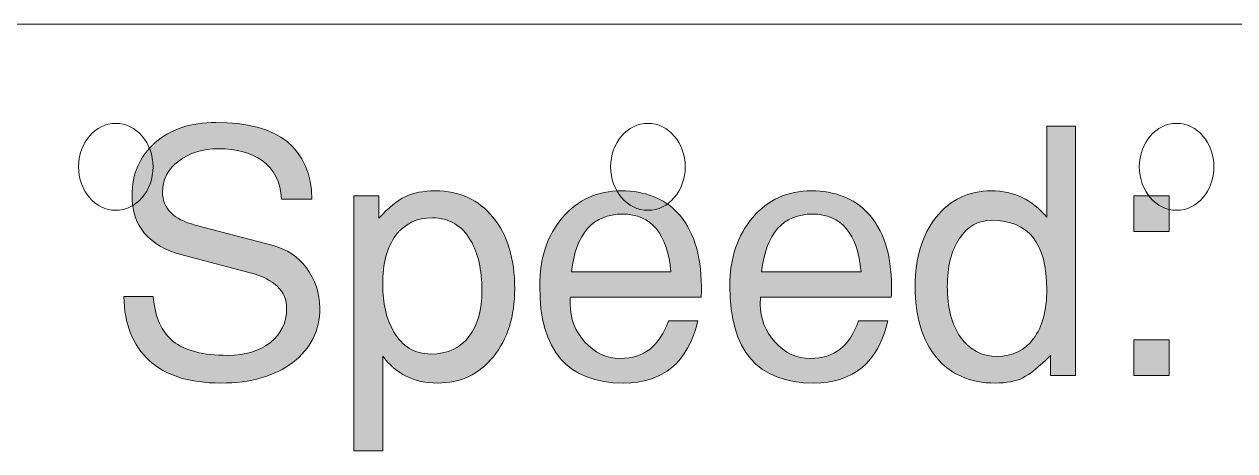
# Model space of a CAD drawing. Header units: inches. Extents: x 0.86 to 4.8, y -4.42 to -0.47.
# Drawn here: x 2.498 to 3.137, y -2.033 to -1.808 of the extents above; entities that cross this region are included whole.
import ezdxf

# ---------------------------------------------------------------- set-up
doc = ezdxf.new("R2010")
doc.units = ezdxf.units.IN
doc.header["$MEASUREMENT"] = 0
doc.layers.add('Layer 1', color=7, linetype='Continuous')

# ---------------------------------------------------------------- blocks, each defined once
blk = doc.blocks.new('block 3')
at = {"layer": 'Layer 1', "true_color": 0xed1f24}
h = blk.add_hatch(color=240, dxfattribs=at)
h.dxf.hatch_style = 2
edge = h.paths.add_edge_path()
edge.add_spline(control_points=[(2.65377, -1.95811), (2.65377, -1.96991), (2.64901, -1.97944), (2.6395, -1.98673), (2.62999, -1.99401), (2.61735, -1.99765), (2.60158, -1.99765), (2.58497, -1.99765), (2.57233, -1.99368), (2.56367, -1.98574), (2.555, -1.97779), (2.55054, -1.96654), (2.55031, -1.95197), (2.55031, -1.95197), (2.56584, -1.95197), (2.56584, -1.95197), (2.56668, -1.9628), (2.5702, -1.97069), (2.5764, -1.97563), (2.58259, -1.98056), (2.5922, -1.98303), (2.6052, -1.98303), (2.61446, -1.98303), (2.62196, -1.98075), (2.62767, -1.97618), (2.63339, -1.97161), (2.63625, -1.96572), (2.63625, -1.9585), (2.63625, -1.94912), (2.6298, -1.94275), (2.61692, -1.93939), (2.61692, -1.93939), (2.58117, -1.92998), (2.58117, -1.92998), (2.56348, -1.92528), (2.55464, -1.91486), (2.55464, -1.89873), (2.55464, -1.88717), (2.5587, -1.87783), (2.56683, -1.87073), (2.57495, -1.86362), (2.58563, -1.86007), (2.59888, -1.86007), (2.6321, -1.86007), (2.64901, -1.87355), (2.64961, -1.90051), (2.64961, -1.90051), (2.63354, -1.90051), (2.63354, -1.90051), (2.63306, -1.89149), (2.62963, -1.88468), (2.62325, -1.88011), (2.61759, -1.87602), (2.60995, -1.87397), (2.60032, -1.87397), (2.59201, -1.87397), (2.585, -1.87614), (2.57928, -1.88047), (2.57357, -1.88481), (2.57071, -1.89022), (2.57071, -1.89672), (2.57071, -1.90539), (2.57648, -1.91123), (2.58804, -1.91423), (2.58804, -1.91423), (2.62921, -1.92507), (2.62921, -1.92507), (2.63631, -1.927), (2.64214, -1.93091), (2.64672, -1.9368), (2.65141, -1.94307), (2.65377, -1.95017), (2.65377, -1.95811)], knot_values=[0, 0, 0, 0, 1, 1, 1, 2, 2, 2, 3, 3, 3, 4, 4, 4, 5, 5, 5, 6, 6, 6, 7, 7, 7, 8, 8, 8, 9, 9, 9, 10, 10, 10, 11, 11, 11, 12, 12, 12, 13, 13, 13, 14, 14, 14, 15, 15, 15, 16, 16, 16, 17, 17, 17, 18, 18, 18, 19, 19, 19, 20, 20, 20, 21, 21, 21, 22, 22, 22, 23, 23, 23, 24, 24, 24, 24], degree=3, periodic=1)
h = blk.add_hatch(color=240, dxfattribs=at)
h.dxf.hatch_style = 2
edge = h.paths.add_edge_path()
edge.add_spline(control_points=[(3.0528, -1.99368), (3.0528, -1.99368), (3.03961, -1.99368), (3.03961, -1.99368), (3.03961, -1.99368), (3.03961, -1.98303), (3.03961, -1.98303), (3.03359, -1.98905), (3.02871, -1.99299), (3.02498, -1.99485), (3.02125, -1.99672), (3.01638, -1.99765), (3.01036, -1.99765), (2.99712, -1.99765), (2.98677, -1.99314), (2.97931, -1.98411), (2.97184, -1.97508), (2.96811, -1.96257), (2.96811, -1.94655), (2.96811, -1.93151), (2.97182, -1.91935), (2.97921, -1.91008), (2.98662, -1.90082), (2.99634, -1.89618), (3.00838, -1.89618), (3.02017, -1.89618), (3.02992, -1.90082), (3.03762, -1.91008), (3.03762, -1.91008), (3.03762, -1.86205), (3.03762, -1.86205), (3.03762, -1.86205), (3.0528, -1.86205), (3.0528, -1.86205), (3.0528, -1.86205), (3.0528, -1.99368), (3.0528, -1.99368)], knot_values=[0, 0, 0, 0, 1, 1, 1, 2, 2, 2, 3, 3, 3, 4, 4, 4, 5, 5, 5, 6, 6, 6, 7, 7, 7, 8, 8, 8, 9, 9, 9, 10, 10, 10, 11, 11, 11, 12, 12, 12, 12], degree=3, periodic=1)
edge = h.paths.add_edge_path()
edge.add_spline(control_points=[(3.03762, -1.94836), (3.03762, -1.92392), (3.02797, -1.91171), (3.00865, -1.91171), (3.00134, -1.91171), (2.99558, -1.91496), (2.99138, -1.92145), (2.98718, -1.92796), (2.98509, -1.93633), (2.98509, -1.94655), (2.98509, -1.95775), (2.98742, -1.96672), (2.9921, -1.97346), (2.99678, -1.9802), (3.00326, -1.98357), (3.01154, -1.98357), (3.01957, -1.98357), (3.02593, -1.98044), (3.03061, -1.97418), (3.03529, -1.96792), (3.03762, -1.95932), (3.03762, -1.94836)], knot_values=[0, 0, 0, 0, 1, 1, 1, 2, 2, 2, 3, 3, 3, 4, 4, 4, 5, 5, 5, 6, 6, 6, 7, 7, 7, 7], degree=3, periodic=1)
h = blk.add_hatch(color=240, dxfattribs=at)
h.dxf.hatch_style = 2
edge = h.paths.add_edge_path()
edge.add_spline(control_points=[(2.75668, -1.94782), (2.75668, -1.9625), (2.75292, -1.97448), (2.7454, -1.98375), (2.73787, -1.99302), (2.72803, -1.99765), (2.71587, -1.99765), (2.7036, -1.99765), (2.69396, -1.9929), (2.68698, -1.98338), (2.68698, -1.98338), (2.68698, -2.0334), (2.68698, -2.0334), (2.68698, -2.0334), (2.67182, -2.0334), (2.67182, -2.0334), (2.67182, -2.0334), (2.67182, -1.89889), (2.67182, -1.89889), (2.67182, -1.89889), (2.685, -1.89889), (2.685, -1.89889), (2.685, -1.89889), (2.685, -1.91062), (2.685, -1.91062), (2.69006, -1.90509), (2.69469, -1.9013), (2.6989, -1.89925), (2.70311, -1.8972), (2.70841, -1.89618), (2.71479, -1.89618), (2.72743, -1.89618), (2.73757, -1.90082), (2.74521, -1.91008), (2.75286, -1.91935), (2.75668, -1.93193), (2.75668, -1.94782)], knot_values=[0, 0, 0, 0, 1, 1, 1, 2, 2, 2, 3, 3, 3, 4, 4, 4, 5, 5, 5, 6, 6, 6, 7, 7, 7, 8, 8, 8, 9, 9, 9, 10, 10, 10, 11, 11, 11, 12, 12, 12, 12], degree=3, periodic=1)
edge = h.paths.add_edge_path()
edge.add_spline(control_points=[(2.73935, -1.94872), (2.73935, -1.93789), (2.73737, -1.9291), (2.73341, -1.92236), (2.72885, -1.91442), (2.72213, -1.91044), (2.71326, -1.91044), (2.70498, -1.91044), (2.69853, -1.91351), (2.69391, -1.91965), (2.68929, -1.92579), (2.68698, -1.93446), (2.68698, -1.94565), (2.68698, -1.95553), (2.6889, -1.96377), (2.69274, -1.97039), (2.6973, -1.97833), (2.70384, -1.98231), (2.71235, -1.98231), (2.72123, -1.98231), (2.72801, -1.97917), (2.73269, -1.97291), (2.73713, -1.96714), (2.73935, -1.95907), (2.73935, -1.94872)], knot_values=[0, 0, 0, 0, 1, 1, 1, 2, 2, 2, 3, 3, 3, 4, 4, 4, 5, 5, 5, 6, 6, 6, 7, 7, 7, 8, 8, 8, 8], degree=3, periodic=1)
h = blk.add_hatch(color=240, dxfattribs=at)
h.dxf.hatch_style = 2
edge = h.paths.add_edge_path()
edge.add_spline(control_points=[(2.85527, -1.94674), (2.85527, -1.94902), (2.8552, -1.95089), (2.85508, -1.95233), (2.85508, -1.95233), (2.78611, -1.95233), (2.78611, -1.95233), (2.78599, -1.95317), (2.78593, -1.95438), (2.78593, -1.95595), (2.78593, -1.96353), (2.78854, -1.97021), (2.79376, -1.97599), (2.79898, -1.98176), (2.8052, -1.98465), (2.8124, -1.98465), (2.82488, -1.98465), (2.83335, -1.97803), (2.83779, -1.96479), (2.83779, -1.96479), (2.85328, -1.96479), (2.85328, -1.96479), (2.84822, -1.9867), (2.83516, -1.99765), (2.81409, -1.99765), (2.78461, -1.99765), (2.76986, -1.98056), (2.76986, -1.94638), (2.76986, -1.93169), (2.77389, -1.91965), (2.78196, -1.91026), (2.79002, -1.90087), (2.80037, -1.89618), (2.81302, -1.89618), (2.82541, -1.89618), (2.83528, -1.90003), (2.84262, -1.90774), (2.85093, -1.91652), (2.85514, -1.92952), (2.85527, -1.94674)], knot_values=[0, 0, 0, 0, 1, 1, 1, 2, 2, 2, 3, 3, 3, 4, 4, 4, 5, 5, 5, 6, 6, 6, 7, 7, 7, 8, 8, 8, 9, 9, 9, 10, 10, 10, 11, 11, 11, 12, 12, 12, 13, 13, 13, 13], degree=3, periodic=1)
edge = h.paths.add_edge_path()
edge.add_spline(control_points=[(2.83919, -1.93897), (2.83726, -1.91863), (2.82874, -1.90845), (2.81365, -1.90845), (2.79795, -1.90845), (2.78895, -1.91863), (2.78666, -1.93897), (2.78666, -1.93897), (2.83919, -1.93897), (2.83919, -1.93897)], knot_values=[0, 0, 0, 0, 1, 1, 1, 2, 2, 2, 3, 3, 3, 3], degree=3, periodic=1)
h = blk.add_hatch(color=240, dxfattribs=at)
h.dxf.hatch_style = 2
edge = h.paths.add_edge_path()
edge.add_spline(control_points=[(2.95565, -1.94674), (2.95565, -1.94902), (2.95559, -1.95089), (2.95547, -1.95233), (2.95547, -1.95233), (2.8865, -1.95233), (2.8865, -1.95233), (2.88638, -1.95317), (2.88632, -1.95438), (2.88632, -1.95595), (2.88632, -1.96353), (2.88893, -1.97021), (2.89415, -1.97599), (2.89937, -1.98176), (2.90559, -1.98465), (2.91279, -1.98465), (2.92527, -1.98465), (2.93374, -1.97803), (2.93818, -1.96479), (2.93818, -1.96479), (2.95367, -1.96479), (2.95367, -1.96479), (2.94861, -1.9867), (2.93555, -1.99765), (2.91448, -1.99765), (2.885, -1.99765), (2.87025, -1.98056), (2.87025, -1.94638), (2.87025, -1.93169), (2.87428, -1.91965), (2.88234, -1.91026), (2.89041, -1.90087), (2.90076, -1.89618), (2.9134, -1.89618), (2.9258, -1.89618), (2.93567, -1.90003), (2.94301, -1.90774), (2.95132, -1.91652), (2.95553, -1.92952), (2.95565, -1.94674)], knot_values=[0, 0, 0, 0, 1, 1, 1, 2, 2, 2, 3, 3, 3, 4, 4, 4, 5, 5, 5, 6, 6, 6, 7, 7, 7, 8, 8, 8, 9, 9, 9, 10, 10, 10, 11, 11, 11, 12, 12, 12, 13, 13, 13, 13], degree=3, periodic=1)
edge = h.paths.add_edge_path()
edge.add_spline(control_points=[(2.93958, -1.93897), (2.93765, -1.91863), (2.92913, -1.90845), (2.91404, -1.90845), (2.89834, -1.90845), (2.88934, -1.91863), (2.88704, -1.93897), (2.88704, -1.93897), (2.93958, -1.93897), (2.93958, -1.93897)], knot_values=[0, 0, 0, 0, 1, 1, 1, 2, 2, 2, 3, 3, 3, 3], degree=3, periodic=1)
h = blk.add_hatch(color=240, dxfattribs=at)
h.dxf.hatch_style = 2
h.paths.add_polyline_path([(3.10227, -1.91766), (3.08349, -1.91766), (3.08349, -1.89889), (3.10227, -1.89889)])
h.paths.add_polyline_path([(3.10227, -1.99368), (3.08349, -1.99368), (3.08349, -1.9749), (3.10227, -1.9749)])
at = {"layer": 'Layer 1', "lineweight": 0}
for points in [[(3.10227, -1.91766), (3.08349, -1.91766), (3.08349, -1.89889), (3.10227, -1.89889), (3.10227, -1.91766)], [(3.10227, -1.99368), (3.08349, -1.99368), (3.08349, -1.9749), (3.10227, -1.9749), (3.10227, -1.99368)]]:
    blk.add_lwpolyline(points, dxfattribs=at)
for points, knots in [([(2.65377, -1.95811), (2.65377, -1.96991), (2.64901, -1.97944), (2.6395, -1.98673), (2.62999, -1.99401), (2.61735, -1.99765), (2.60158, -1.99765), (2.58497, -1.99765), (2.57233, -1.99368), (2.56367, -1.98574), (2.555, -1.97779), (2.55054, -1.96654), (2.55031, -1.95197), (2.55031, -1.95197), (2.56584, -1.95197), (2.56584, -1.95197), (2.56668, -1.9628), (2.5702, -1.97069), (2.5764, -1.97563), (2.58259, -1.98056), (2.5922, -1.98303), (2.6052, -1.98303), (2.61446, -1.98303), (2.62196, -1.98075), (2.62767, -1.97618), (2.63339, -1.97161), (2.63625, -1.96572), (2.63625, -1.9585), (2.63625, -1.94912), (2.6298, -1.94275), (2.61692, -1.93939), (2.61692, -1.93939), (2.58117, -1.92998), (2.58117, -1.92998), (2.56348, -1.92528), (2.55464, -1.91486), (2.55464, -1.89873), (2.55464, -1.88717), (2.5587, -1.87783), (2.56683, -1.87073), (2.57495, -1.86362), (2.58563, -1.86007), (2.59888, -1.86007), (2.6321, -1.86007), (2.64901, -1.87355), (2.64961, -1.90051), (2.64961, -1.90051), (2.63354, -1.90051), (2.63354, -1.90051), (2.63306, -1.89149), (2.62963, -1.88468), (2.62325, -1.88011), (2.61759, -1.87602), (2.60995, -1.87397), (2.60032, -1.87397), (2.59201, -1.87397), (2.585, -1.87614), (2.57928, -1.88047), (2.57357, -1.88481), (2.57071, -1.89022), (2.57071, -1.89672), (2.57071, -1.90539), (2.57648, -1.91123), (2.58804, -1.91423), (2.58804, -1.91423), (2.62921, -1.92507), (2.62921, -1.92507), (2.63631, -1.927), (2.64214, -1.93091), (2.64672, -1.9368), (2.65141, -1.94307), (2.65377, -1.95017), (2.65377, -1.95811)], [0, 0, 0, 0, 1, 1, 1, 2, 2, 2, 3, 3, 3, 4, 4, 4, 5, 5, 5, 6, 6, 6, 7, 7, 7, 8, 8, 8, 9, 9, 9, 10, 10, 10, 11, 11, 11, 12, 12, 12, 13, 13, 13, 14, 14, 14, 15, 15, 15, 16, 16, 16, 17, 17, 17, 18, 18, 18, 19, 19, 19, 20, 20, 20, 21, 21, 21, 22, 22, 22, 23, 23, 23, 24, 24, 24, 24]), ([(3.0528, -1.99368), (3.0528, -1.99368), (3.03961, -1.99368), (3.03961, -1.99368), (3.03961, -1.99368), (3.03961, -1.98303), (3.03961, -1.98303), (3.03359, -1.98905), (3.02871, -1.99299), (3.02498, -1.99485), (3.02125, -1.99672), (3.01638, -1.99765), (3.01036, -1.99765), (2.99712, -1.99765), (2.98677, -1.99314), (2.97931, -1.98411), (2.97184, -1.97508), (2.96811, -1.96257), (2.96811, -1.94655), (2.96811, -1.93151), (2.97182, -1.91935), (2.97921, -1.91008), (2.98662, -1.90082), (2.99634, -1.89618), (3.00838, -1.89618), (3.02017, -1.89618), (3.02992, -1.90082), (3.03762, -1.91008), (3.03762, -1.91008), (3.03762, -1.86205), (3.03762, -1.86205), (3.03762, -1.86205), (3.0528, -1.86205), (3.0528, -1.86205), (3.0528, -1.86205), (3.0528, -1.99368), (3.0528, -1.99368)], [0, 0, 0, 0, 1, 1, 1, 2, 2, 2, 3, 3, 3, 4, 4, 4, 5, 5, 5, 6, 6, 6, 7, 7, 7, 8, 8, 8, 9, 9, 9, 10, 10, 10, 11, 11, 11, 12, 12, 12, 12]), ([(2.75668, -1.94782), (2.75668, -1.9625), (2.75292, -1.97448), (2.7454, -1.98375), (2.73787, -1.99302), (2.72803, -1.99765), (2.71587, -1.99765), (2.7036, -1.99765), (2.69396, -1.9929), (2.68698, -1.98338), (2.68698, -1.98338), (2.68698, -2.0334), (2.68698, -2.0334), (2.68698, -2.0334), (2.67182, -2.0334), (2.67182, -2.0334), (2.67182, -2.0334), (2.67182, -1.89889), (2.67182, -1.89889), (2.67182, -1.89889), (2.685, -1.89889), (2.685, -1.89889), (2.685, -1.89889), (2.685, -1.91062), (2.685, -1.91062), (2.69006, -1.90509), (2.69469, -1.9013), (2.6989, -1.89925), (2.70311, -1.8972), (2.70841, -1.89618), (2.71479, -1.89618), (2.72743, -1.89618), (2.73757, -1.90082), (2.74521, -1.91008), (2.75286, -1.91935), (2.75668, -1.93193), (2.75668, -1.94782)], [0, 0, 0, 0, 1, 1, 1, 2, 2, 2, 3, 3, 3, 4, 4, 4, 5, 5, 5, 6, 6, 6, 7, 7, 7, 8, 8, 8, 9, 9, 9, 10, 10, 10, 11, 11, 11, 12, 12, 12, 12]), ([(2.85527, -1.94674), (2.85527, -1.94902), (2.8552, -1.95089), (2.85508, -1.95233), (2.85508, -1.95233), (2.78611, -1.95233), (2.78611, -1.95233), (2.78599, -1.95317), (2.78593, -1.95438), (2.78593, -1.95595), (2.78593, -1.96353), (2.78854, -1.97021), (2.79376, -1.97599), (2.79898, -1.98176), (2.8052, -1.98465), (2.8124, -1.98465), (2.82488, -1.98465), (2.83335, -1.97803), (2.83779, -1.96479), (2.83779, -1.96479), (2.85328, -1.96479), (2.85328, -1.96479), (2.84822, -1.9867), (2.83516, -1.99765), (2.81409, -1.99765), (2.78461, -1.99765), (2.76986, -1.98056), (2.76986, -1.94638), (2.76986, -1.93169), (2.77389, -1.91965), (2.78196, -1.91026), (2.79002, -1.90087), (2.80037, -1.89618), (2.81302, -1.89618), (2.82541, -1.89618), (2.83528, -1.90003), (2.84262, -1.90774), (2.85093, -1.91652), (2.85514, -1.92952), (2.85527, -1.94674)], [0, 0, 0, 0, 1, 1, 1, 2, 2, 2, 3, 3, 3, 4, 4, 4, 5, 5, 5, 6, 6, 6, 7, 7, 7, 8, 8, 8, 9, 9, 9, 10, 10, 10, 11, 11, 11, 12, 12, 12, 13, 13, 13, 13]), ([(2.95565, -1.94674), (2.95565, -1.94902), (2.95559, -1.95089), (2.95547, -1.95233), (2.95547, -1.95233), (2.8865, -1.95233), (2.8865, -1.95233), (2.88638, -1.95317), (2.88632, -1.95438), (2.88632, -1.95595), (2.88632, -1.96353), (2.88893, -1.97021), (2.89415, -1.97599), (2.89937, -1.98176), (2.90559, -1.98465), (2.91279, -1.98465), (2.92527, -1.98465), (2.93374, -1.97803), (2.93818, -1.96479), (2.93818, -1.96479), (2.95367, -1.96479), (2.95367, -1.96479), (2.94861, -1.9867), (2.93555, -1.99765), (2.91448, -1.99765), (2.885, -1.99765), (2.87025, -1.98056), (2.87025, -1.94638), (2.87025, -1.93169), (2.87428, -1.91965), (2.88234, -1.91026), (2.89041, -1.90087), (2.90076, -1.89618), (2.9134, -1.89618), (2.9258, -1.89618), (2.93567, -1.90003), (2.94301, -1.90774), (2.95132, -1.91652), (2.95553, -1.92952), (2.95565, -1.94674)], [0, 0, 0, 0, 1, 1, 1, 2, 2, 2, 3, 3, 3, 4, 4, 4, 5, 5, 5, 6, 6, 6, 7, 7, 7, 8, 8, 8, 9, 9, 9, 10, 10, 10, 11, 11, 11, 12, 12, 12, 13, 13, 13, 13]), ([(2.73935, -1.94872), (2.73935, -1.93789), (2.73737, -1.9291), (2.73341, -1.92236), (2.72885, -1.91442), (2.72213, -1.91044), (2.71326, -1.91044), (2.70498, -1.91044), (2.69853, -1.91351), (2.69391, -1.91965), (2.68929, -1.92579), (2.68698, -1.93446), (2.68698, -1.94565), (2.68698, -1.95553), (2.6889, -1.96377), (2.69274, -1.97039), (2.6973, -1.97833), (2.70384, -1.98231), (2.71235, -1.98231), (2.72123, -1.98231), (2.72801, -1.97917), (2.73269, -1.97291), (2.73713, -1.96714), (2.73935, -1.95907), (2.73935, -1.94872)], [0, 0, 0, 0, 1, 1, 1, 2, 2, 2, 3, 3, 3, 4, 4, 4, 5, 5, 5, 6, 6, 6, 7, 7, 7, 8, 8, 8, 8]), ([(2.83919, -1.93897), (2.83726, -1.91863), (2.82874, -1.90845), (2.81365, -1.90845), (2.79795, -1.90845), (2.78895, -1.91863), (2.78666, -1.93897), (2.78666, -1.93897), (2.83919, -1.93897), (2.83919, -1.93897)], [0, 0, 0, 0, 1, 1, 1, 2, 2, 2, 3, 3, 3, 3]), ([(2.93958, -1.93897), (2.93765, -1.91863), (2.92913, -1.90845), (2.91404, -1.90845), (2.89834, -1.90845), (2.88934, -1.91863), (2.88704, -1.93897), (2.88704, -1.93897), (2.93958, -1.93897), (2.93958, -1.93897)], [0, 0, 0, 0, 1, 1, 1, 2, 2, 2, 3, 3, 3, 3]), ([(3.03762, -1.94836), (3.03762, -1.92392), (3.02797, -1.91171), (3.00865, -1.91171), (3.00134, -1.91171), (2.99558, -1.91496), (2.99138, -1.92145), (2.98718, -1.92796), (2.98509, -1.93633), (2.98509, -1.94655), (2.98509, -1.95775), (2.98742, -1.96672), (2.9921, -1.97346), (2.99678, -1.9802), (3.00326, -1.98357), (3.01154, -1.98357), (3.01957, -1.98357), (3.02593, -1.98044), (3.03061, -1.97418), (3.03529, -1.96792), (3.03762, -1.95932), (3.03762, -1.94836)], [0, 0, 0, 0, 1, 1, 1, 2, 2, 2, 3, 3, 3, 4, 4, 4, 5, 5, 5, 6, 6, 6, 7, 7, 7, 7])]:
    blk.add_open_spline(points, degree=3, knots=knots, dxfattribs=at)
blk = doc.blocks.new('block 16')
at = {"layer": 'Layer 1', "color": 240, "lineweight": 5, "true_color": 0xed1f24}
for points in [[(2.52638, -1.8835), (2.52638, -1.8708), (2.53517, -1.86053), (2.54605, -1.86053), (2.55693, -1.86053), (2.56574, -1.8708), (2.56574, -1.8835), (2.56574, -1.8962), (2.55693, -1.90643), (2.54605, -1.90643), (2.53517, -1.90643), (2.52638, -1.8962), (2.52638, -1.8835)], [(2.80733, -1.8835), (2.80733, -1.8708), (2.81615, -1.86053), (2.82703, -1.86053), (2.83789, -1.86053), (2.84669, -1.8708), (2.84669, -1.8835), (2.84669, -1.8962), (2.83789, -1.90643), (2.82703, -1.90643), (2.81615, -1.90643), (2.80733, -1.8962), (2.80733, -1.8835)], [(3.08647, -1.8835), (3.08647, -1.8708), (3.09528, -1.86053), (3.10616, -1.86053), (3.11704, -1.86053), (3.12584, -1.8708), (3.12584, -1.8835), (3.12584, -1.8962), (3.11704, -1.90643), (3.10616, -1.90643), (3.09528, -1.90643), (3.08647, -1.8962), (3.08647, -1.8835)]]:
    blk.add_open_spline(points, degree=3, knots=[0, 0, 0, 0, 1, 1, 1, 2, 2, 2, 3, 3, 3, 4, 4, 4, 4], dxfattribs=at)
blk = doc.blocks.new('block 15')
at = {"layer": 'Layer 1', "color": 240, "lineweight": 5, "true_color": 0xed1f24}
blk.add_lwpolyline([(1.00517, -1.8082), (4.6489, -1.8082)], dxfattribs=at)
at = {"layer": 'Layer 1'}
blk.add_blockref('block 16', (0, 0), dxfattribs=at)

msp = doc.modelspace()

# ---------------------------------------------------------------- block references
at = {"layer": 'Layer 1'}
for name in ['block 15', 'block 3']:
    msp.add_blockref(name, (0, 0), dxfattribs=at)

doc.saveas('drawing.dxf')
